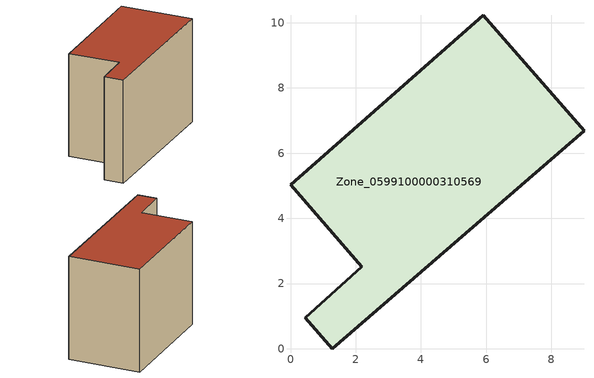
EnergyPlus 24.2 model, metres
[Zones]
Zone_0599100000310569
 floor ground (C_G): 0.45,0.95 2.19,2.52 0,5.04 5.92,10.23 9,6.68 1.28,0 z0
 wall outside (C_F): 2.19,2.52 0.45,0.95 1.28,0 9,6.68 5.92,10.23 0,5.04 2.19,2.52 z0:6.81
 roof outside (C_R): 5.92,10.23 0,5.04 2.19,2.52 0.45,0.95 1.28,0 9,6.68 z6.81
[BUILDING]
Pand.0599100000310569: North Axis=0; Terrain=City; Loads Convergence Tolerance Value=0.04; Temperature Convergence Tolerance Value=0.4; Solar Distribution=FullExterior; Maximum Number of Warmup Days=25; Minimum Number of Warmup Days=1
[Site:Location]
Rotterdam.The.Hague.AP_ZH_NLD Design_Conditions: Latitude=51.96; Longitude=4.45; Time Zone=1; Elevation=-4.5
[SITE:GROUNDTEMPERATURE:BUILDINGSURFACE]
18, 18, 18, 18, 18, 18, 18, 18, 18, 18, 18, 18
[MATERIAL] Thermal Absorptance=0.9; Solar Absorptance=0.7; Visible Absorptance=0.7
Name | Roughness | Thickness | Conductivity | Density | Specific Heat
G.TI.1946 | MediumSmooth | 0.15 | 1 | 540 | 1210
F.TI.1946 | Rough | 0.3 | 0.857143 | 1920 | 840
R.TI.1946 | MediumRough | 0.2 | 0.1 | 1500 | 1000
[CONSTRUCTION]
C_G: G.TI.1946
C_F: F.TI.1946
C_R: R.TI.1946
[ZONE]
Zone_0599100000310569: Type=1; Multiplier=1; Ceiling Height=Autocalculate; Volume=Autocalculate; Floor Area=autocalculate; Part of Total Floor Area=Yes
[ZONEINFILTRATION:DESIGNFLOWRATE]
Infil_Zone_0599100000310569: Zone or ZoneList or Space or SpaceList=Zone_0599100000310569; Schedule=AlwaysOn; Design Flow Rate Calculation Method=Flow/Area; Flow Rate per Floor Area=0.003; Constant Term Coefficient=1; Temperature Term Coefficient=0; Velocity Term Coefficient=0; Velocity Squared Term Coefficient=0
[HVACTEMPLATE:ZONE:IDEALLOADSAIRSYSTEM]
Zone_0599100000310569: Maximum Heating Supply Air Temperature=50; Minimum Cooling Supply Air Temperature=13; Maximum Heating Supply Air Humidity Ratio=0.0156; Minimum Cooling Supply Air Humidity Ratio=0.0077; Heating Limit=NoLimit; Cooling Limit=NoLimit; Dehumidification Control Type=ConstantSensibleHeatRatio; Cooling Sensible Heat Ratio=0.7; Dehumidification Setpoint=60; Humidification Control Type=None; Humidification Setpoint=30; Outdoor Air Method=None; Outdoor Air Flow Rate per Person=0.00944; Outdoor Air Flow Rate per Zone Floor Area=0; Outdoor Air Flow Rate per Zone=0; Demand Controlled Ventilation Type=None; Outdoor Air Economizer Type=NoEconomizer; Heat Recovery Type=None; Sensible Heat Recovery Effectiveness=0.7; Latent Heat Recovery Effectiveness=0.65
[ZONECONTROL:THERMOSTAT]
ThermostatControl_Zone_0599100000310569: Zone or ZoneList=Zone_0599100000310569; Control Type Schedule=DualSetpointControlType; Control 1=Thermostat_Zone_0599100000310569; Temperature Difference Between Cutout And Setpoint=0
[THERMOSTATSETPOINT:DUALSETPOINT]
Thermostat_Zone_0599100000310569: Heating Setpoint Temperature Schedule=HeatingSetpoint_Zone_0599100000310569; Cooling Setpoint Temperature Schedule=CoolingSetpoint_Zone_0599100000310569
[SCHEDULE:COMPACT]
HeatingSetpoint_Zone_0599100000310569: Through: 12/31, For: AllDays, Until: 24:00, 21
CoolingSetpoint_Zone_0599100000310569: Through: 12/31, For: AllDays, Until: 24:00, 24
DualSetpointControlType: Through: 12/31, For: AllDays, Until: 24:00, 4
AlwaysOn: Through: 12/31, For: AllDays, Until: 24:00, 1
